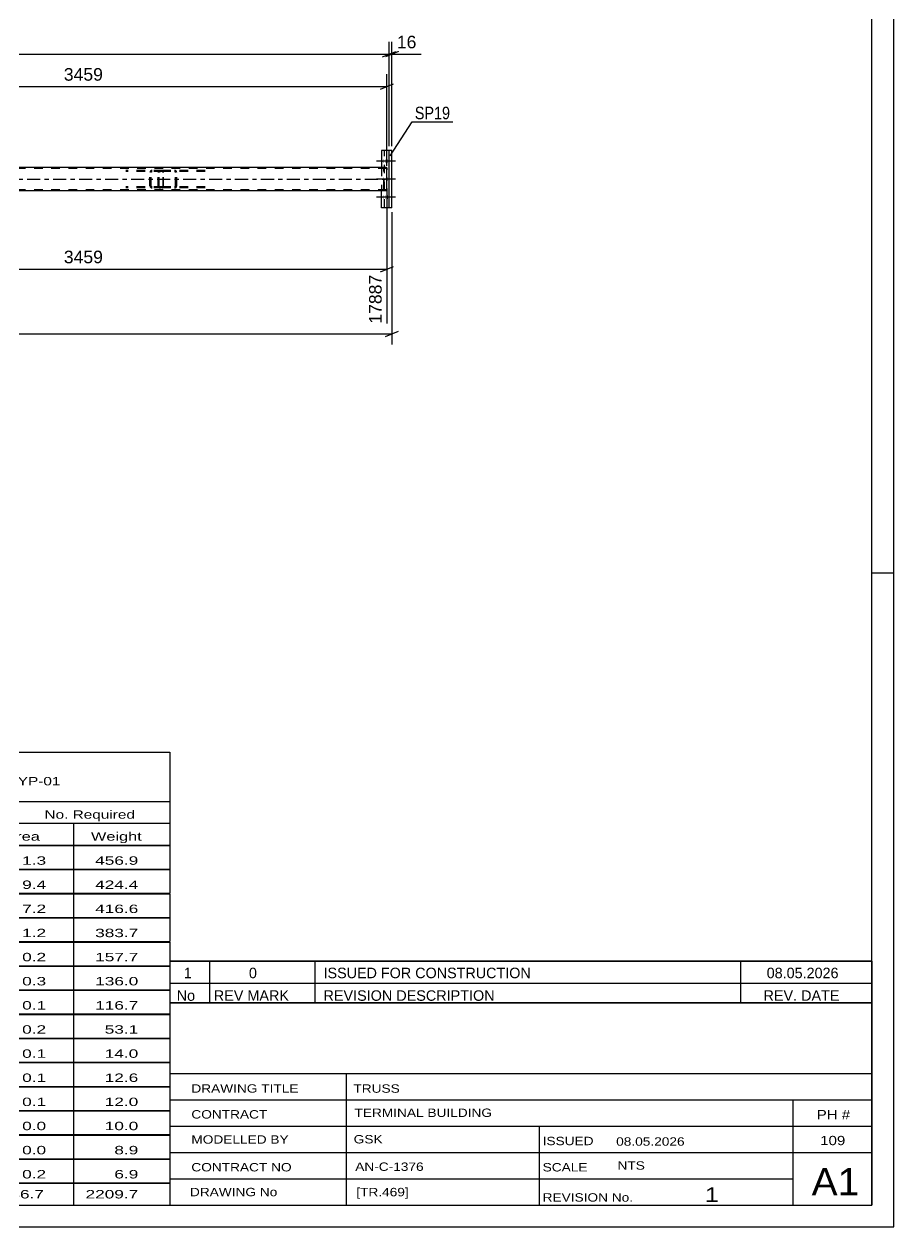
# Model space of a CAD drawing. Header units: millimetres. Extents: x 0 to 841, y 0 to 594.
# Drawn here: x 642.8 to 841, y 0 to 274.2 of the extents above; entities that cross this region are included whole.
import ezdxf

# ---------------------------------------------------------------- set-up
doc = ezdxf.new("R2010")
doc.units = ezdxf.units.MM
doc.linetypes.add('DXK_LINE_DOT2', pattern=[3.9198, 1.9599, -1.9599])
doc.linetypes.add('DXK_LINE_DOT3', pattern=[5.9187, 2.979, -0.9799, 0.9799, -0.9799])
doc.styles.add('Arial', font='ARIAL.TTF', dxfattribs={"height": 0.2})
doc.styles.add('Arial Narrow', font='ARIALN.TTF', dxfattribs={"height": 0.2})

# ---------------------------------------------------------------- blocks, each defined once
blk = doc.blocks.new('Unknown-317913800-1115')
at = {"color": 5, "linetype": 'Continuous'}
for p, q in [((841, 0), (841, 594)), ((836, 5), (836, 589)), ((841, 149), (836, 149)), ((5, 5), (836, 5)), ((0, 0), (841, 0))]:
    blk.add_line(p, q, dxfattribs=at)
blk = doc.blocks.new('Part-317913800-4550 - 4418')
at = {"color": 2, "linetype": 'Continuous'}
for p, q in [((725.39, 241.47), (592.28, 241.47)), ((725.39, 241.47), (725.41, 241.44)), ((725.41, 241.44), (725.43, 241.33)), ((725.43, 241.33), (725.45, 241.18)), ((725.45, 241.18), (725.45, 240.99)), ((725.45, 236.67), (725.45, 240.99)), ((725.39, 236.19), (69.36, 236.19)), ((725.41, 236.23), (725.39, 236.19)), ((725.43, 236.33), (725.41, 236.23)), ((725.45, 236.49), (725.43, 236.33)), ((725.45, 236.67), (725.45, 236.49))]:
    blk.add_line(p, q, dxfattribs=at)
at = {"color": 7, "linetype": 'DXK_LINE_DOT2'}
for p, q in [((724.76, 241.18), (724.77, 241.33)), ((724.77, 241.33), (724.79, 241.44)), ((724.79, 241.44), (724.82, 241.47)), ((725.39, 241.23), (69.36, 241.23)), ((724.76, 240.99), (724.76, 241.18)), ((724.76, 236.67), (724.76, 240.99)), ((724.8, 241.16), (724.79, 241.08)), ((724.79, 241.08), (724.79, 240.99)), ((724.79, 236.67), (724.79, 240.99)), ((724.8, 241.18), (724.81, 241.21)), ((724.8, 241.16), (724.8, 241.18)), ((724.81, 241.21), (724.82, 241.23)), ((725.4, 241.21), (725.39, 241.23)), ((725.41, 241.16), (725.4, 241.21)), ((725.42, 241.08), (725.41, 241.16)), ((725.42, 240.99), (725.42, 241.08)), ((725.42, 236.67), (725.42, 240.99)), ((725.39, 236.43), (69.36, 236.43)), ((724.76, 236.49), (724.76, 236.67)), ((724.77, 236.33), (724.76, 236.49)), ((724.79, 236.23), (724.77, 236.33)), ((724.79, 236.67), (724.79, 236.58)), ((724.79, 236.58), (724.8, 236.5)), ((724.82, 236.19), (724.79, 236.23)), ((724.8, 236.5), (724.81, 236.45)), ((724.81, 236.45), (724.82, 236.43)), ((725.39, 236.43), (725.4, 236.45)), ((725.4, 236.45), (725.41, 236.5)), ((725.41, 236.5), (725.42, 236.58)), ((725.42, 236.58), (725.42, 236.67))]:
    blk.add_line(p, q, dxfattribs=at)
at = {"color": 7, "linetype": 'DXK_LINE_DOT3'}
blk.add_line((69.36, 238.83), (725.1, 238.83), dxfattribs=at)
blk = doc.blocks.new('Bolt-317913800-4450 - 4418')
at = {"linetype": 'Continuous'}
for points in [[(724.63, 242.93), (724.62, 242.84), (724.62, 242.75), (724.61, 242.67), (724.61, 242.6), (724.6, 242.55), (724.59, 242.51), (724.57, 242.49), (724.56, 242.49), (724.55, 242.51), (724.54, 242.55), (724.53, 242.6), (724.52, 242.67), (724.52, 242.75), (724.51, 242.84), (724.51, 242.93), (724.51, 243.02), (724.52, 243.11), (724.52, 243.19), (724.53, 243.26), (724.54, 243.31), (724.55, 243.35), (724.56, 243.37), (724.57, 243.37), (724.59, 243.35), (724.6, 243.31), (724.61, 243.26), (724.61, 243.19), (724.62, 243.11), (724.62, 243.02)], [(725.16, 242.93), (725.16, 242.84), (725.16, 242.75), (725.15, 242.67), (725.14, 242.6), (725.13, 242.55), (725.12, 242.51), (725.11, 242.49), (725.1, 242.49), (725.09, 242.51), (725.07, 242.55), (725.06, 242.6), (725.06, 242.67), (725.05, 242.75), (725.05, 242.84), (725.05, 242.93), (725.05, 243.02), (725.05, 243.11), (725.06, 243.19), (725.06, 243.26), (725.07, 243.31), (725.09, 243.35), (725.1, 243.37), (725.11, 243.37), (725.12, 243.35), (725.13, 243.31), (725.14, 243.26), (725.15, 243.19), (725.16, 243.11), (725.16, 243.02)], [(725.7, 242.93), (725.69, 242.84), (725.69, 242.75), (725.68, 242.67), (725.68, 242.6), (725.67, 242.55), (725.66, 242.51), (725.64, 242.49), (725.63, 242.49), (725.62, 242.51), (725.61, 242.55), (725.6, 242.6), (725.59, 242.67), (725.59, 242.75), (725.58, 242.84), (725.58, 242.93), (725.58, 243.02), (725.59, 243.11), (725.59, 243.19), (725.6, 243.26), (725.61, 243.31), (725.62, 243.35), (725.63, 243.37), (725.64, 243.37), (725.66, 243.35), (725.67, 243.31), (725.68, 243.26), (725.68, 243.19), (725.69, 243.11), (725.69, 243.02)], [(724.63, 238.83), (724.62, 238.74), (724.62, 238.65), (724.61, 238.57), (724.61, 238.5), (724.6, 238.45), (724.59, 238.41), (724.57, 238.39), (724.56, 238.39), (724.55, 238.41), (724.54, 238.45), (724.53, 238.5), (724.52, 238.57), (724.52, 238.65), (724.51, 238.74), (724.51, 238.83), (724.51, 238.92), (724.52, 239.01), (724.52, 239.09), (724.53, 239.16), (724.54, 239.21), (724.55, 239.25), (724.56, 239.27), (724.57, 239.27), (724.59, 239.25), (724.6, 239.21), (724.61, 239.16), (724.61, 239.09), (724.62, 239.01), (724.62, 238.92)], [(725.7, 238.83), (725.69, 238.74), (725.69, 238.65), (725.68, 238.57), (725.68, 238.5), (725.67, 238.45), (725.66, 238.41), (725.64, 238.39), (725.63, 238.39), (725.62, 238.41), (725.61, 238.45), (725.6, 238.5), (725.59, 238.57), (725.59, 238.65), (725.58, 238.74), (725.58, 238.83), (725.58, 238.92), (725.59, 239.01), (725.59, 239.09), (725.6, 239.16), (725.61, 239.21), (725.62, 239.25), (725.63, 239.27), (725.64, 239.27), (725.66, 239.25), (725.67, 239.21), (725.68, 239.16), (725.68, 239.09), (725.69, 239.01), (725.69, 238.92)], [(724.63, 234.73), (724.62, 234.64), (724.62, 234.55), (724.61, 234.47), (724.61, 234.4), (724.6, 234.35), (724.59, 234.31), (724.57, 234.29), (724.56, 234.29), (724.55, 234.31), (724.54, 234.35), (724.53, 234.4), (724.52, 234.47), (724.52, 234.55), (724.51, 234.64), (724.51, 234.73), (724.51, 234.82), (724.52, 234.91), (724.52, 234.99), (724.53, 235.06), (724.54, 235.11), (724.55, 235.15), (724.56, 235.17), (724.57, 235.17), (724.59, 235.15), (724.6, 235.11), (724.61, 235.06), (724.61, 234.99), (724.62, 234.91), (724.62, 234.82)], [(725.16, 234.73), (725.16, 234.64), (725.16, 234.55), (725.15, 234.47), (725.14, 234.4), (725.13, 234.35), (725.12, 234.31), (725.11, 234.29), (725.1, 234.29), (725.09, 234.31), (725.07, 234.35), (725.06, 234.4), (725.06, 234.47), (725.05, 234.55), (725.05, 234.64), (725.05, 234.73), (725.05, 234.82), (725.05, 234.91), (725.06, 234.99), (725.06, 235.06), (725.07, 235.11), (725.09, 235.15), (725.1, 235.17), (725.11, 235.17), (725.12, 235.15), (725.13, 235.11), (725.14, 235.06), (725.15, 234.99), (725.16, 234.91), (725.16, 234.82)], [(725.7, 234.73), (725.69, 234.64), (725.69, 234.55), (725.68, 234.47), (725.68, 234.4), (725.67, 234.35), (725.66, 234.31), (725.64, 234.29), (725.63, 234.29), (725.62, 234.31), (725.61, 234.35), (725.6, 234.4), (725.59, 234.47), (725.59, 234.55), (725.58, 234.64), (725.58, 234.73), (725.58, 234.82), (725.59, 234.91), (725.59, 234.99), (725.6, 235.06), (725.61, 235.11), (725.62, 235.15), (725.63, 235.17), (725.64, 235.17), (725.66, 235.15), (725.67, 235.11), (725.68, 235.06), (725.68, 234.99), (725.69, 234.91), (725.69, 234.82)]]:
    blk.add_hatch(color=1, dxfattribs=at).paths.add_polyline_path(points)
at = {"color": 1, "linetype": 'Continuous'}
for p, q in [((726.35, 242.93), (723.06, 242.93)), ((726.89, 242.93), (723.6, 242.93)), ((727.42, 242.93), (724.13, 242.93)), ((726.35, 238.83), (723.06, 238.83)), ((727.42, 238.83), (724.13, 238.83)), ((726.35, 234.73), (723.06, 234.73)), ((726.89, 234.73), (723.6, 234.73)), ((727.42, 234.73), (724.13, 234.73))]:
    blk.add_line(p, q, dxfattribs=at)
blk = doc.blocks.new('Part-317913800-4612 - 4418')
at = {"color": 7, "linetype": 'DXK_LINE_DOT2'}
for p, q in [((673.34, 240.54), (673.3, 240.35)), ((673.3, 237.31), (673.3, 240.35)), ((673.55, 240.35), (673.57, 240.44)), ((673.55, 237.31), (673.55, 240.35)), ((673.57, 240.44), (673.63, 240.52)), ((673.81, 240.83), (673.61, 240.8)), ((673.63, 240.52), (673.71, 240.57)), ((673.71, 240.57), (673.81, 240.59)), ((684.04, 240.83), (673.81, 240.83)), ((684.04, 240.59), (673.81, 240.59)), ((677.24, 240.8), (677.04, 240.83)), ((677.04, 240.59), (677.14, 240.57)), ((677.14, 240.57), (677.22, 240.52)), ((677.22, 240.52), (677.28, 240.44)), ((677.28, 240.44), (677.3, 240.35)), ((677.3, 237.31), (677.3, 240.35)), ((677.55, 240.35), (677.51, 240.54)), ((677.55, 237.31), (677.55, 240.35)), ((673.3, 237.31), (673.34, 237.13)), ((673.57, 237.22), (673.55, 237.31)), ((673.63, 237.14), (673.57, 237.22)), ((673.61, 236.87), (673.81, 236.83)), ((673.71, 237.09), (673.63, 237.14)), ((673.81, 237.07), (673.71, 237.09)), ((684.04, 237.07), (673.81, 237.07)), ((684.04, 236.83), (673.81, 236.83)), ((677.14, 237.09), (677.04, 237.07)), ((677.04, 236.83), (677.24, 236.87)), ((677.22, 237.14), (677.14, 237.09)), ((677.28, 237.22), (677.22, 237.14)), ((677.3, 237.31), (677.28, 237.22)), ((677.51, 237.13), (677.55, 237.31))]:
    blk.add_line(p, q, dxfattribs=at)
for centre, start, end in [((673.79, 240.33), 110.7583, 155.6801), ((677.06, 240.33), 24.3199, 69.2417), ((673.79, 237.33), 204.3199, 249.2417), ((677.06, 237.33), 290.7583, 335.6801)]:
    blk.add_arc(centre, 0.496, start, end, dxfattribs=at)
blk = doc.blocks.new('Part-317913800-4633 - 4418')
at = {"color": 7, "linetype": 'DXK_LINE_DOT2'}
for p, q in [((674.29, 240.83), (665.97, 240.83)), ((674.29, 240.59), (665.97, 240.59)), ((671.49, 240.54), (671.45, 240.35)), ((671.45, 237.31), (671.45, 240.35)), ((671.7, 240.35), (671.72, 240.44)), ((671.7, 237.31), (671.7, 240.35)), ((671.72, 240.44), (671.78, 240.52)), ((671.95, 240.83), (671.76, 240.8)), ((671.78, 240.52), (671.86, 240.57)), ((671.86, 240.57), (671.95, 240.59)), ((673.3, 240.59), (673.3, 240.83)), ((674.39, 240.8), (674.29, 240.83)), ((674.29, 240.59), (674.34, 240.57)), ((674.34, 240.57), (674.38, 240.52)), ((674.38, 240.52), (674.41, 240.44)), ((674.48, 240.69), (674.39, 240.8)), ((674.41, 240.44), (674.42, 240.35)), ((674.42, 237.31), (674.42, 240.35)), ((674.54, 240.54), (674.48, 240.69)), ((674.56, 240.35), (674.54, 240.54)), ((674.56, 237.31), (674.56, 240.35)), ((674.29, 237.07), (665.97, 237.07)), ((674.29, 236.83), (665.97, 236.83)), ((671.45, 237.31), (671.49, 237.13)), ((671.72, 237.22), (671.7, 237.31)), ((671.78, 237.14), (671.72, 237.22)), ((671.76, 236.87), (671.95, 236.83)), ((671.86, 237.09), (671.78, 237.14)), ((671.95, 237.07), (671.86, 237.09)), ((673.3, 236.83), (673.3, 237.07)), ((674.34, 237.09), (674.29, 237.07)), ((674.29, 236.83), (674.39, 236.87)), ((674.38, 237.14), (674.34, 237.09)), ((674.41, 237.22), (674.38, 237.14)), ((674.39, 236.87), (674.48, 236.97)), ((674.42, 237.31), (674.41, 237.22)), ((674.48, 236.97), (674.54, 237.13)), ((674.54, 237.13), (674.56, 237.31))]:
    blk.add_line(p, q, dxfattribs=at)
for centre, start, end in [((671.94, 240.34), 111.1941, 156.1506), ((671.94, 237.33), 203.8494, 248.8059)]:
    blk.add_arc(centre, 0.492, start, end, dxfattribs=at)
blk = doc.blocks.new('Part-317913800-4650 - 4418')
at = {"color": 2, "linetype": 'Continuous'}
for p, q in [((724.25, 245.33), (724.25, 241.47)), ((726.59, 245.33), (724.25, 245.33)), ((725.95, 232.33), (725.95, 245.33)), ((726.59, 232.33), (726.59, 245.33)), ((724.25, 232.33), (724.25, 236.19)), ((726.59, 232.33), (724.25, 232.33))]:
    blk.add_line(p, q, dxfattribs=at)
at = {"color": 7, "linetype": 'DXK_LINE_DOT2'}
for p, q in [((724.89, 232.33), (724.89, 245.33)), ((724.25, 241.47), (724.25, 236.19))]:
    blk.add_line(p, q, dxfattribs=at)
blk = doc.blocks.new('StraightDimension-317913800-4717 - 4418')
at = {"color": 7, "linetype": 'Continuous'}
for p, q in [((726.59, 231.33), (726.59, 201.18)), ((60.1, 203.58), (726.59, 203.58)), ((725.09, 202.98), (728.09, 204.18))]:
    blk.add_line(p, q, dxfattribs=at)
blk = doc.blocks.new('StraightDimension-317913800-4728 - 4418')
at = {"color": 7, "linetype": 'Continuous'}
for p, q in [((725.45, 236.23), (725.45, 205.9)), ((587.08, 234.79), (587.08, 205.9)), ((588.58, 218.92), (585.58, 217.72)), ((587.08, 218.32), (725.45, 218.32)), ((723.95, 217.72), (726.95, 218.92))]:
    blk.add_line(p, q, dxfattribs=at)
at = {"color": 0}
blk.add_wipeout([(661.31, 219.07), (661.31, 223.27), (651.22, 223.27), (651.22, 219.07)], dxfattribs=at)
at = {"color": 0, "linetype": 'Continuous'}
blk.add_wipeout([(724.85, 217.62), (720.65, 217.62), (720.65, 205.3), (724.85, 205.3)], dxfattribs=at)
at = {"color": 3, "style": 'Arial'}
blk.add_text('3459', height=2.865, dxfattribs=at).set_placement((651.82, 219.67))
at = {"color": 3, "linetype": 'Continuous', "style": 'Arial'}
blk.add_text('17887', height=2.865, rotation=90.0002, dxfattribs=at).set_placement((724.25, 205.9))
blk = doc.blocks.new('StraightDimension-317913800-4787 - 4418')
at = {"color": 7, "linetype": 'Continuous'}
for p, q in [((588.58, 260.53), (585.58, 259.33)), ((587.08, 242.87), (587.08, 262.78)), ((723.95, 259.33), (726.95, 260.53)), ((725.45, 241.86), (725.45, 262.78)), ((587.08, 259.93), (725.45, 259.93))]:
    blk.add_line(p, q, dxfattribs=at)
at = {"color": 0}
blk.add_wipeout([(661.31, 260.68), (661.31, 264.88), (651.22, 264.88), (651.22, 260.68)], dxfattribs=at)
at = {"color": 3, "style": 'Arial'}
blk.add_text('3459', height=2.865, dxfattribs=at).set_placement((651.82, 261.28))
blk = doc.blocks.new('StraightDimension-317913800-4863 - 4418')
at = {"color": 7, "linetype": 'Continuous'}
for p, q in [((725.95, 246.33), (725.95, 270.16)), ((726.59, 246.33), (726.59, 270.16)), ((724.45, 266.71), (727.45, 267.91)), ((728.09, 267.91), (725.09, 266.71)), ((725.95, 267.31), (726.59, 267.31))]:
    blk.add_line(p, q, dxfattribs=at)
at = {"color": 0}
blk.add_wipeout([(732.76, 268.06), (732.76, 272.26), (727.11, 272.26), (727.11, 268.06)], dxfattribs=at)
at = {"color": 7, "linetype": 'Continuous'}
blk.add_line((726.59, 267.31), (733.28, 267.31), dxfattribs=at)
blk.add_line((726.59, 267.31), (733.28, 267.31), dxfattribs=at)
at = {"color": 3, "style": 'Arial'}
blk.add_text('16', height=2.865, dxfattribs=at).set_placement((727.71, 268.66))
blk = doc.blocks.new('StraightDimension-317913800-4873 - 4418')
at = {"color": 7, "linetype": 'Continuous'}
for p, q in [((725.95, 246.33), (725.95, 270.16)), ((60.74, 267.31), (725.95, 267.31)), ((724.45, 266.71), (727.45, 267.91))]:
    blk.add_line(p, q, dxfattribs=at)
blk = doc.blocks.new('Unknown-317913800-21298')
at = {"color": 7, "linetype": 'Continuous'}
for p, q in [((676, 51.05), (676, 5)), ((676, 51.05), (836, 51.05)), ((836, 51), (836, 5)), ((676, 35), (836, 35)), ((716.14, 35), (716.14, 5)), ((676, 29), (836, 29)), ((818, 5.05), (818, 29.05)), ((676, 23), (836, 23)), ((760.14, 23), (760.14, 5)), ((676, 17), (836, 17)), ((676, 11), (818, 11)), ((676, 5), (836, 5))]:
    blk.add_line(p, q, dxfattribs=at)
at = {"color": 7, "style": 'Arial Narrow'}
for s, height, width, p in [('DRAWING TITLE', 1.9089, 1.425378, (680.88, 30.61)), ('TRUSS', 1.909, 1.425378, (717.81, 30.59)), ('CONTRACT', 1.909, 1.425378, (680.88, 24.71)), ('TERMINAL BUILDING', 1.9089, 1.425378, (718.06, 25.07)), ('MODELLED BY', 1.9089, 1.425378, (680.88, 18.98)), ('GSK', 1.909, 1.425378, (717.88, 19.04)), ('ISSUED', 1.909, 1.425378, (760.94, 18.64)), ('08.05.2026', 1.909, 1.425378, (777.69, 18.52)), ('CONTRACT NO', 1.9089, 1.425378, (680.88, 12.66)), ('AN-C-1376', 1.909, 1.425378, (718.23, 12.78)), ('SCALE', 1.909, 1.425378, (760.94, 12.65)), ('A1', 6.204, 1.25, (822.24, 7.2)), ('DRAWING No', 1.909, 1.425378, (680.56, 7)), ('[TR.469]', 1.909, 1.425378, (718.46, 6.99)), ('1', 3.34, 1.5, (797.91, 5.68)), ('REVISION No.', 1.9089, 1.425378, (760.94, 5.77))]:
    blk.add_text(s, height=height, dxfattribs=dict(at, width=width)).set_placement(p)
at = {"color": 7, "linetype": 'Continuous', "style": 'Arial Narrow'}
for s, height, width, p in [('PH #', 2.1, 1.42538, (823.4, 24.55)), ('109', 2.1, 1.42538, (824.19, 18.65)), ('NTS', 1.909, 1.425378, (778, 13.05))]:
    blk.add_text(s, height=height, dxfattribs=dict(at, width=width)).set_placement(p)
blk = doc.blocks.new('Unknown-317913800-21299')
at = {"color": 7, "linetype": 'Continuous'}
for p, q in [((516, 108.25), (676, 108.25)), ((516, 97), (516, 108.25)), ((676, 108.25), (676, 97)), ((516, 97), (676, 97)), ((516, 97), (516, 92)), ((676, 97), (676, 92)), ((516, 92), (676, 92)), ((516, 92), (516, 87)), ((540, 92), (540, 87)), ((575.5, 92), (575.5, 87)), ((601.5, 92), (601.5, 87)), ((614.5, 92), (614.5, 87)), ((632, 92), (632, 87)), ((654, 92), (654, 87)), ((676, 92), (676, 87)), ((516, 87), (676, 87)), ((516, 86.95), (516, 81.55)), ((516, 86.95), (676, 86.95)), ((540, 87), (540, 81.5)), ((575.5, 87), (575.5, 81.5)), ((601.5, 87), (601.5, 81.5)), ((614.5, 87), (614.5, 81.5)), ((632, 87), (632, 81.5)), ((654, 87), (654, 81.5)), ((676, 86.95), (676, 81.55)), ((516, 81.55), (676, 81.55)), ((516, 81.45), (516, 76.05)), ((516, 81.45), (676, 81.45)), ((540, 81.5), (540, 76)), ((575.5, 81.5), (575.5, 76)), ((601.5, 81.5), (601.5, 76)), ((614.5, 81.5), (614.5, 76)), ((632, 81.5), (632, 76)), ((654, 81.5), (654, 76)), ((676, 81.45), (676, 76.05)), ((516, 76.05), (676, 76.05)), ((516, 75.95), (516, 70.55)), ((516, 75.95), (676, 75.95)), ((540, 76), (540, 70.5)), ((575.5, 76), (575.5, 70.5)), ((601.5, 76), (601.5, 70.5)), ((614.5, 76), (614.5, 70.5)), ((632, 76), (632, 70.5)), ((654, 76), (654, 70.5)), ((676, 75.95), (676, 70.55)), ((516, 70.55), (676, 70.55)), ((516, 70.45), (516, 65.05)), ((516, 70.45), (676, 70.45)), ((540, 70.5), (540, 65)), ((575.5, 70.5), (575.5, 65)), ((601.5, 70.5), (601.5, 65)), ((614.5, 70.5), (614.5, 65)), ((632, 70.5), (632, 65)), ((654, 70.5), (654, 65)), ((676, 70.45), (676, 65.05)), ((516, 65.05), (676, 65.05)), ((516, 64.95), (516, 59.55)), ((516, 64.95), (676, 64.95)), ((540, 65), (540, 59.5)), ((575.5, 65), (575.5, 59.5)), ((601.5, 65), (601.5, 59.5)), ((614.5, 65), (614.5, 59.5)), ((632, 65), (632, 59.5)), ((654, 65), (654, 59.5)), ((676, 64.95), (676, 59.55)), ((516, 59.55), (676, 59.55)), ((516, 59.45), (516, 54.05)), ((516, 59.45), (676, 59.45)), ((540, 59.5), (540, 54)), ((575.5, 59.5), (575.5, 54)), ((601.5, 59.5), (601.5, 54)), ((614.5, 59.5), (614.5, 54)), ((632, 59.5), (632, 54)), ((654, 59.5), (654, 54)), ((676, 59.45), (676, 54.05)), ((516, 54.05), (676, 54.05)), ((516, 53.95), (516, 48.55)), ((516, 53.95), (676, 53.95)), ((540, 54), (540, 48.5)), ((575.5, 54), (575.5, 48.5)), ((601.5, 54), (601.5, 48.5)), ((614.5, 54), (614.5, 48.5)), ((632, 54), (632, 48.5)), ((654, 54), (654, 48.5)), ((676, 53.95), (676, 48.55)), ((516, 48.55), (676, 48.55)), ((516, 48.45), (516, 43.05)), ((516, 48.45), (676, 48.45)), ((540, 48.5), (540, 43)), ((575.5, 48.5), (575.5, 43)), ((601.5, 48.5), (601.5, 43)), ((614.5, 48.5), (614.5, 43)), ((632, 48.5), (632, 43)), ((654, 48.5), (654, 43)), ((676, 48.45), (676, 43.05)), ((516, 43.05), (676, 43.05)), ((516, 42.95), (516, 37.55)), ((516, 42.95), (676, 42.95)), ((540, 43), (540, 37.5)), ((575.5, 43), (575.5, 37.5)), ((601.5, 43), (601.5, 37.5)), ((614.5, 43), (614.5, 37.5)), ((632, 43), (632, 37.5)), ((654, 43), (654, 37.5)), ((676, 42.95), (676, 37.55)), ((516, 37.55), (676, 37.55)), ((516, 37.45), (516, 32.05)), ((516, 37.45), (676, 37.45)), ((540, 37.5), (540, 32)), ((575.5, 37.5), (575.5, 32)), ((601.5, 37.5), (601.5, 32)), ((614.5, 37.5), (614.5, 32)), ((632, 37.5), (632, 32)), ((654, 37.5), (654, 32)), ((676, 37.45), (676, 32.05)), ((516, 32.05), (676, 32.05)), ((516, 31.95), (516, 26.55)), ((516, 31.95), (676, 31.95)), ((540, 32), (540, 26.5)), ((575.5, 32), (575.5, 26.5)), ((601.5, 32), (601.5, 26.5)), ((614.5, 32), (614.5, 26.5)), ((632, 32), (632, 26.5)), ((654, 32), (654, 26.5)), ((676, 31.95), (676, 26.55)), ((516, 26.55), (676, 26.55)), ((516, 26.45), (516, 21.05)), ((516, 26.45), (676, 26.45)), ((540, 26.5), (540, 21)), ((575.5, 26.5), (575.5, 21)), ((601.5, 26.5), (601.5, 21)), ((614.5, 26.5), (614.5, 21)), ((632, 26.5), (632, 21)), ((654, 26.5), (654, 21)), ((676, 26.45), (676, 21.05)), ((516, 21.05), (676, 21.05)), ((516, 20.95), (516, 15.55)), ((516, 20.95), (676, 20.95)), ((540, 21), (540, 15.5)), ((575.5, 21), (575.5, 15.5)), ((601.5, 21), (601.5, 15.5)), ((614.5, 21), (614.5, 15.5)), ((632, 21), (632, 15.5)), ((654, 21), (654, 15.5)), ((676, 20.95), (676, 15.55)), ((516, 15.55), (676, 15.55)), ((516, 15.45), (516, 10.05)), ((516, 15.45), (676, 15.45)), ((540, 15.5), (540, 10)), ((575.5, 15.5), (575.5, 10)), ((601.5, 15.5), (601.5, 10)), ((614.5, 15.5), (614.5, 10)), ((632, 15.5), (632, 10)), ((654, 15.5), (654, 10)), ((676, 15.45), (676, 10.05)), ((516, 10.05), (676, 10.05)), ((516, 10), (676, 10)), ((516, 10), (516, 5)), ((632, 10), (632, 5)), ((654, 10), (654, 5)), ((676, 10), (676, 5)), ((516, 5), (676, 5))]:
    blk.add_line(p, q, dxfattribs=at)
at = {"color": 7, "style": 'Arial Narrow'}
for s, height, width, p in [('GENERAL NOTES & WELD DETAILS :', 2.8633, 1.4, (517.15, 100.56)), ('REFER TYP DRAWING TYP-01', 1.9089, 1.6, (600.7, 100.66)), ("MATERIAL LIST FOR ASSEMBLY MK'D", 1.9089, 1.6, (517.15, 93.06)), ('TR469', 1.909, 1.794707, (609.9, 92.97)), ('1', 1.91, 1.794707, (638.08, 93.06)), ('No. Required', 1.9089, 1.6, (647.41, 93.06)), ('Mark', 1.909, 1.7, (517.34, 88)), ('Profile', 1.909, 1.7, (550.41, 88)), ('Material', 1.909, 1.7, (580.54, 88.06)), ('No.', 1.909, 1.7, (605.5, 88.06)), ('Length', 1.909, 1.7, (616, 88.06)), ('Area', 1.909, 1.7, (638.5, 88.06)), ('Weight', 1.909, 1.7, (658, 88.06))]:
    blk.add_text(s, height=height, dxfattribs=dict(at, width=width)).set_placement(p)
at = {"color": 7, "linetype": 'Continuous', "style": 'Arial Narrow'}
for s, height, width, p in [('M182', 1.909, 1.794707, (517.5, 82.56)), ('SHS100*6', 1.909, 1.794707, (542, 82.56)), ('E350', 1.909, 1.794707, (581.74, 82.56)), ('8', 1.91, 1.794707, (605.86, 82.56)), ('3261', 1.909, 1.794707, (618.58, 82.56)), ('1.3', 1.909, 1.794707, (642.32, 82.56)), ('456.9', 1.909, 1.794707, (658.96, 82.56)), ('BC268', 1.909, 1.794707, (517.5, 77.06)), ('SHS132*6', 1.909, 1.794707, (542, 77.06)), ('E350', 1.909, 1.794707, (581.74, 77.06)), ('1', 1.91, 1.794707, (605.86, 77.06)), ('17887', 1.909, 1.794707, (616.4, 77.06)), ('9.4', 1.909, 1.794707, (642.32, 77.06)), ('424.4', 1.909, 1.794707, (658.96, 77.06)), ('TR469', 1.909, 1.794707, (517.5, 71.56)), ('SHS100*8', 1.909, 1.794707, (542, 71.56)), ('E350', 1.909, 1.794707, (581.74, 71.56)), ('1', 1.91, 1.794707, (605.86, 71.56)), ('18028', 1.909, 1.794707, (616.4, 71.56)), ('7.2', 1.909, 1.794707, (642.32, 71.56)), ('416.6', 1.909, 1.794707, (658.96, 71.56)), ('M177', 1.909, 1.794707, (517.5, 66.06)), ('SHS100*6', 1.909, 1.794707, (542, 66.06)), ('E350', 1.909, 1.794707, (581.74, 66.06)), ('7', 1.91, 1.794707, (605.86, 66.06)), ('3167', 1.909, 1.794707, (618.58, 66.06)), ('1.2', 1.909, 1.794707, (642.32, 66.06)), ('383.7', 1.909, 1.794707, (658.96, 66.06)), ('PL761', 1.909, 1.794707, (517.5, 60.56)), ('PL12*300', 1.909, 1.794707, (542, 60.56)), ('E350', 1.909, 1.794707, (581.74, 60.56)), ('18', 1.909, 1.794707, (604.76, 60.56)), ('310', 1.909, 1.794707, (620.77, 60.56)), ('0.2', 1.909, 1.794707, (642.32, 60.56)), ('157.7', 1.909, 1.794707, (658.96, 60.56)), ('SP20', 1.909, 1.794707, (517.5, 55.06)), ('PL20*380', 1.909, 1.794707, (542, 55.06)), ('E350', 1.909, 1.794707, (581.74, 55.06)), ('6', 1.91, 1.794707, (605.86, 55.06)), ('380', 1.909, 1.794707, (620.77, 55.06)), ('0.3', 1.909, 1.794707, (642.32, 55.06)), ('136.0', 1.909, 1.794707, (658.96, 55.06)), ('M1454', 1.909, 1.794707, (517.5, 49.56)), ('RHS100*100*6', 1.9089, 1.794707, (542, 49.56)), ('E350', 1.909, 1.794707, (581.74, 49.56)), ('18', 1.909, 1.794707, (604.76, 49.56)), ('366', 1.909, 1.794707, (620.77, 49.56)), ('0.1', 1.909, 1.794707, (642.32, 49.56)), ('116.7', 1.909, 1.794707, (658.96, 49.56)), ('SP19', 1.909, 1.794707, (517.5, 44.06)), ('PL16*325', 1.909, 1.794707, (542, 44.06)), ('E350', 1.909, 1.794707, (581.74, 44.06)), ('4', 1.91, 1.794707, (605.86, 44.06)), ('325', 1.909, 1.794707, (620.77, 44.06)), ('0.2', 1.909, 1.794707, (642.32, 44.06)), ('53.1', 1.909, 1.794707, (661.14, 44.06)), ('TB74', 1.909, 1.794707, (517.5, 38.56)), ('RHS150*110*6', 1.9089, 1.794707, (542, 38.56)), ('E350', 1.909, 1.794707, (581.74, 38.56)), ('3', 1.91, 1.794707, (605.86, 38.56)), ('200', 1.909, 1.794707, (620.77, 38.56)), ('0.1', 1.909, 1.794707, (642.32, 38.56)), ('14.0', 1.909, 1.794707, (661.14, 38.56)), ('TB48', 1.909, 1.794707, (517.5, 33.06)), ('RHS150*110*6', 1.9089, 1.794707, (542, 33.06)), ('E350', 1.909, 1.794707, (581.74, 33.06)), ('3', 1.91, 1.794707, (605.86, 33.06)), ('180', 1.909, 1.794707, (620.77, 33.06)), ('0.1', 1.909, 1.794707, (642.32, 33.06)), ('12.6', 1.909, 1.794707, (661.14, 33.06)), ('PL538', 1.909, 1.794707, (517.5, 27.56)), ('PL10*150', 1.909, 1.794707, (542, 27.56)), ('E350', 1.909, 1.794707, (581.74, 27.56)), ('6', 1.91, 1.794707, (605.86, 27.56)), ('170', 1.909, 1.794707, (620.77, 27.56)), ('0.1', 1.909, 1.794707, (642.32, 27.56)), ('12.0', 1.909, 1.794707, (661.14, 27.56)), ('ST33', 1.909, 1.794707, (517.5, 22.06)), ('PL8*100', 1.909, 1.794707, (542, 22.06)), ('E350', 1.909, 1.794707, (581.74, 22.06)), ('24', 1.909, 1.794707, (604.76, 22.06)), ('135', 1.909, 1.794707, (620.77, 22.06)), ('0.0', 1.909, 1.794707, (642.32, 22.06)), ('10.0', 1.909, 1.794707, (661.14, 22.06)), ('ST32', 1.909, 1.794707, (517.5, 16.56)), ('PL8*100', 1.909, 1.794707, (542, 16.56)), ('E350', 1.909, 1.794707, (581.74, 16.56)), ('24', 1.909, 1.794707, (604.76, 16.56)), ('121', 1.909, 1.794707, (620.77, 16.56)), ('0.0', 1.909, 1.794707, (642.32, 16.56)), ('8.9', 1.909, 1.794707, (663.33, 16.56)), ('M1439', 1.909, 1.794707, (517.5, 11.06)), ('RHS100*100*6', 1.9089, 1.794707, (542, 11.06)), ('E350', 1.909, 1.794707, (581.74, 11.06)), ('1', 1.91, 1.794707, (605.86, 11.06)), ('390', 1.909, 1.794707, (620.77, 11.06)), ('0.2', 1.909, 1.794707, (642.32, 11.06)), ('6.9', 1.909, 1.794707, (663.33, 11.06)), ('Total', 1.909, 1.7, (618.33, 6.5)), ('46.7', 1.909, 1.794707, (639.64, 6.5)), ('2209.7', 1.909, 1.794707, (656.77, 6.5))]:
    blk.add_text(s, height=height, dxfattribs=dict(at, width=width)).set_placement(p)
blk = doc.blocks.new('Unknown-317913800-21301')
at = {"color": 7, "linetype": 'Continuous'}
for p, q in [((676, 60.55), (836, 60.55)), ((836, 60.55), (676, 60.55)), ((676, 60.55), (676, 55.55)), ((685, 60.55), (685, 55.55)), ((709, 60.55), (709, 55.55)), ((806, 60.55), (806, 55.55)), ((836, 60.55), (836, 55.55)), ((676, 55.55), (836, 55.55)), ((676, 55.55), (676, 51.05)), ((676, 55.55), (836, 55.55)), ((685, 55.55), (685, 51.05)), ((709, 55.55), (709, 51.05)), ((806, 55.55), (806, 51.05)), ((836, 55.55), (836, 51.05)), ((836, 51.05), (676, 51.05))]:
    blk.add_line(p, q, dxfattribs=at)
at = {"color": 7, "linetype": 'Continuous', "style": 'Arial Narrow'}
for s, height, width, p in [('1', 2.39, 1.196471, (679.16, 56.7)), ('0', 2.39, 1.196471, (694, 56.7)), ('ISSUED FOR CONSTRUCTION', 2.3861, 1.196471, (711, 56.7)), ('08.05.2026', 2.386, 1.196471, (812, 56.7)), ('No', 2.386, 1.2, (677.54, 51.55)), ('REV MARK', 2.386, 1.2, (686, 51.55)), ('REVISION DESCRIPTION', 2.3861, 1.2, (711, 51.55)), ('REV. DATE', 2.386, 1.2, (811.28, 51.55))]:
    blk.add_text(s, height=height, dxfattribs=dict(at, width=width)).set_placement(p)
blk = doc.blocks.new('Mark-317913800-4646 - 4418')
at = {"color": 0}
blk.add_wipeout([(739.85, 252.49), (739.85, 255.49), (731.81, 255.49), (731.81, 252.49)], dxfattribs=at)
blk.add_wipeout([(739.85, 252.49), (739.85, 255.49), (731.81, 255.49), (731.81, 252.49)], dxfattribs=at)
at = {"color": 30, "linetype": 'Continuous'}
for p, q in [((726.2, 244.16), (731.21, 251.89)), ((731.21, 251.89), (740.45, 251.89))]:
    blk.add_line(p, q, dxfattribs=at)
at = {"color": 3, "style": 'Arial Narrow'}
blk.add_text('SP19', height=2.863, dxfattribs=at).set_placement((731.81, 252.49))

msp = doc.modelspace()

# ---------------------------------------------------------------- block references
for name in ['Unknown-317913800-1115', 'Part-317913800-4650 - 4418', 'Part-317913800-4550 - 4418', 'Bolt-317913800-4450 - 4418', 'Part-317913800-4633 - 4418', 'Part-317913800-4612 - 4418', 'Unknown-317913800-21299', 'Unknown-317913800-21301', 'Unknown-317913800-21298']:
    msp.add_blockref(name, (0, 0))

# ---------------------------------------------------------------- next in the draw order: block references
for name in ['StraightDimension-317913800-4787 - 4418', 'StraightDimension-317913800-4717 - 4418']:
    msp.add_blockref(name, (0, 0))

# ---------------------------------------------------------------- next in the draw order: block references
for name in ['StraightDimension-317913800-4863 - 4418', 'StraightDimension-317913800-4728 - 4418']:
    msp.add_blockref(name, (0, 0))

# ---------------------------------------------------------------- next in the draw order: block references
msp.add_blockref('StraightDimension-317913800-4873 - 4418', (0, 0))

# ---------------------------------------------------------------- next in the draw order: block references
msp.add_blockref('Mark-317913800-4646 - 4418', (0, 0))

doc.saveas('drawing.dxf')
